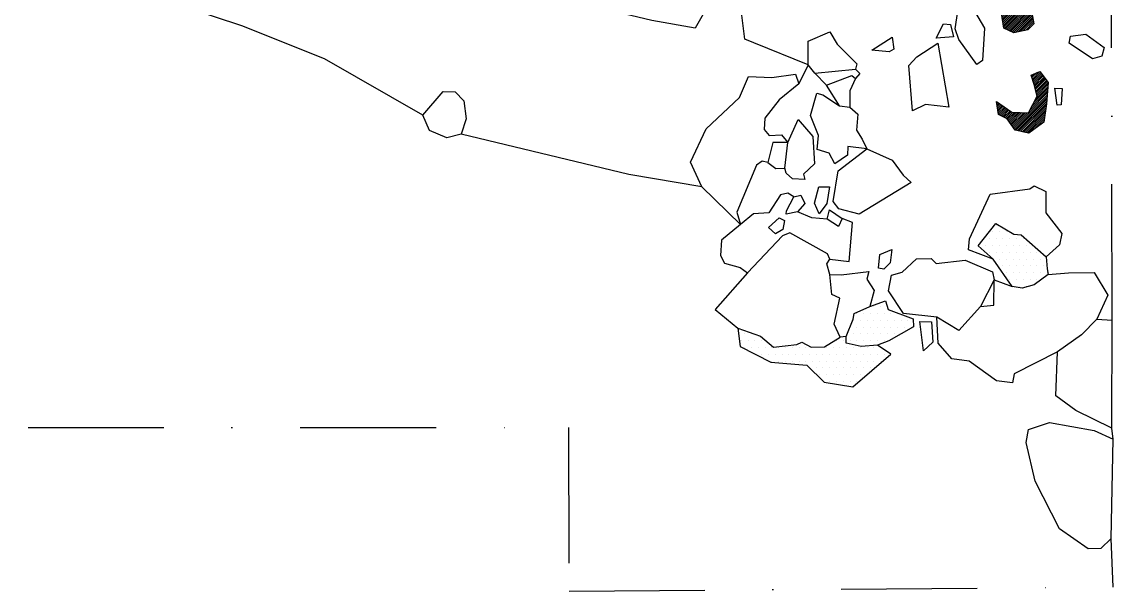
# Model space of a CAD drawing. Header units: metres. Extents: x -10 to 200, y -2090 to -1849.
# Drawn here: x -0.6 to 200.3, y -2089.8 to -1985.1 of the extents above; entities that cross this region are included whole.
import ezdxf

# ---------------------------------------------------------------- set-up
doc = ezdxf.new("R2010")
doc.units = ezdxf.units.M
doc.header["$LTSCALE"] = 25
doc.header["$MEASUREMENT"] = 0
doc.linetypes.add('STRICHPUNKTX2', pattern=[2, 1, -0.5, 0, -0.5])
doc.layers.get('0').update_dxf_attribs({"linetype": 'CONTINUOUS'})
for name, color, linetype in [('BEFUND', 1, 'CONTINUOUS'), ('GRABUNGSGRENZE', 3, 'STRICHPUNKTX2'), ('KNOCHEN', 2, 'CONTINUOUS'), ('KNOCHENSCHRAFF', 2, 'CONTINUOUS'), ('STEINE', 4, 'CONTINUOUS'), ('STEINESCHRAFF', 4, 'CONTINUOUS')]:
    doc.layers.add(name, color=color, linetype=linetype)

# ---------------------------------------------------------------- blocks, each defined once
blk = doc.blocks.new('*X4')
at = {"color": 0}
for p, q in [((180.32, -1940.29), (181.53, -1939.09)), ((180.4, -1940.56), (181.73, -1939.23)), ((180.48, -1940.84), (181.94, -1939.38)), ((180.56, -1941.11), (182.14, -1939.53)), ((180.64, -1941.39), (182.35, -1939.68)), ((180.65, -1939.61), (181.32, -1938.94)), ((180.72, -1941.66), (182.55, -1939.83)), ((180.8, -1941.93), (182.76, -1939.98)), ((180.88, -1942.21), (182.96, -1940.12)), ((180.96, -1942.48), (183.17, -1940.27)), ((181.04, -1942.75), (183.37, -1940.42)), ((181.12, -1943.03), (183.58, -1940.57)), ((181.2, -1943.3), (183.79, -1940.72)), ((181.28, -1943.58), (183.99, -1940.87)), ((181.39, -1943.82), (184.09, -1941.12)), ((181.63, -1943.93), (184.16, -1941.4)), ((181.88, -1944.04), (184.23, -1941.69)), ((182.12, -1944.15), (184.3, -1941.97)), ((195.83, -1941.4), (196.44, -1940.79)), ((195.84, -1941.75), (196.63, -1940.96)), ((195.9, -1940.98), (196.26, -1940.61)), ((195.96, -1940.56), (196.08, -1940.44)), ((195.98, -1941.96), (196.81, -1941.13)), ((196.12, -1942.17), (196.99, -1941.3)), ((196.26, -1942.39), (197.17, -1941.48)), ((196.4, -1942.6), (197.35, -1941.65)), ((196.54, -1942.81), (197.53, -1941.82)), ((196.68, -1943.03), (197.71, -1941.99)), ((196.82, -1943.24), (197.89, -1942.17)), ((157.18, -1952.12), (165.17, -1944.13)), ((159.79, -1945.27), (162.01, -1943.05)), ((159.9, -1945.51), (162.37, -1943.04)), ((160.02, -1945.75), (162.66, -1943.1)), ((160.09, -1948.86), (165.01, -1943.93)), ((160.13, -1945.99), (162.96, -1943.16)), ((160.24, -1946.23), (163.25, -1943.22)), ((160.29, -1948.3), (164.85, -1943.74)), ((160.33, -1944.38), (161.47, -1943.23)), ((160.36, -1946.47), (163.55, -1943.28)), ((160.47, -1946.71), (163.84, -1943.34)), ((160.49, -1947.75), (164.69, -1943.55)), ((160.59, -1946.94), (164.14, -1943.4)), ((160.69, -1947.2), (164.43, -1943.45)), ((182.37, -1944.26), (184.37, -1942.25)), ((182.61, -1944.36), (184.44, -1942.54)), ((182.86, -1944.47), (184.51, -1942.82)), ((183.11, -1944.58), (184.58, -1943.11)), ((183.35, -1944.69), (184.65, -1943.39)), ((183.6, -1944.79), (184.72, -1943.67)), ((183.84, -1944.9), (184.79, -1943.96)), ((196.96, -1943.45), (198.07, -1942.34)), ((197.1, -1943.66), (198.25, -1942.51)), ((197.24, -1943.88), (198.44, -1942.68)), ((197.38, -1944.09), (198.25, -1943.22)), ((197.52, -1944.3), (197.9, -1943.92)), ((157.16, -1952.49), (165.33, -1944.32)), ((157.26, -1952.75), (165.49, -1944.52)), ((157.48, -1952.88), (165.65, -1944.71)), ((157.71, -1953.01), (165.81, -1944.9)), ((157.93, -1953.14), (165.97, -1945.1)), ((158.15, -1953.27), (166.13, -1945.29)), ((158.37, -1953.4), (166.29, -1945.48)), ((158.6, -1953.53), (166.45, -1945.68)), ((158.82, -1953.66), (166.46, -1946.02)), ((184.09, -1945.01), (184.86, -1944.24)), ((184.33, -1945.12), (184.76, -1944.69)), ((187.51, -1946.19), (187.51, -1946.18)), ((159.09, -1953.75), (166.41, -1946.43)), ((159.35, -1953.84), (166.36, -1946.83)), ((159.61, -1953.93), (166.31, -1947.23)), ((159.87, -1954.02), (166.26, -1947.63)), ((186.57, -1948.18), (188.28, -1946.48)), ((186.59, -1947.81), (188.02, -1946.38)), ((186.75, -1948.35), (188.53, -1946.58)), ((186.94, -1948.53), (188.79, -1946.68)), ((187.05, -1947), (187.77, -1946.28)), ((187.12, -1948.7), (189.04, -1946.78)), ((187.3, -1948.87), (188.67, -1947.5)), ((157.2, -1951.74), (159.44, -1949.5)), ((157.22, -1951.37), (158.75, -1949.84)), ((160.14, -1954.11), (165.95, -1948.3)), ((160.4, -1954.2), (165.5, -1949.11)), ((160.66, -1954.3), (165.04, -1949.91)), ((157.24, -1951), (157.56, -1950.68)), ((160.92, -1954.39), (164.59, -1950.72)), ((161.19, -1954.48), (164.24, -1951.42)), ((161.45, -1954.57), (163.92, -1952.1)), ((161.73, -1954.64), (163.6, -1952.77)), ((162.21, -1954.51), (163.28, -1953.44)), ((162.69, -1954.39), (162.96, -1954.11)), ((174.6, -1974.65), (174.94, -1974.31)), ((173.79, -1976.17), (175.34, -1974.62)), ((173.81, -1975.8), (175.14, -1974.46)), ((174.03, -1976.28), (175.54, -1974.77)), ((174.28, -1976.39), (175.74, -1974.93)), ((174.52, -1976.5), (175.94, -1975.08)), ((174.77, -1976.6), (176.13, -1975.24)), ((175.01, -1976.71), (176.33, -1975.39)), ((175.26, -1976.82), (176.53, -1975.55)), ((175.5, -1976.93), (176.73, -1975.7)), ((175.75, -1977.04), (176.93, -1975.86)), ((175.99, -1977.15), (177.13, -1976.01)), ((176.24, -1977.26), (177.33, -1976.17)), ((177.88, -1981.98), (179.66, -1980.19)), ((177.91, -1982.31), (180.09, -1980.12)), ((177.93, -1982.63), (180.52, -1980.04)), ((177.96, -1982.96), (180.96, -1979.96)), ((177.99, -1983.29), (181.39, -1979.89)), ((178.12, -1983.51), (181.62, -1980.01)), ((178.47, -1983.51), (181.84, -1980.14)), ((178.83, -1983.5), (182.06, -1980.27)), ((179.54, -1983.5), (182.7, -1980.34)), ((179.76, -1983.64), (183.09, -1980.3)), ((179.81, -1983.94), (183.49, -1980.26)), ((179.86, -1984.24), (183.79, -1980.31)), ((177.85, -1981.65), (178.51, -1980.99)), ((179.18, -1983.5), (182.3, -1980.39)), ((179.91, -1984.55), (183.99, -1980.46)), ((179.96, -1984.85), (184.19, -1980.62)), ((180.01, -1985.15), (184.39, -1980.77)), ((180.06, -1985.46), (184.59, -1980.93)), ((180.11, -1985.76), (184.79, -1981.08)), ((180.16, -1986.06), (184.9, -1981.32)), ((180.25, -1986.32), (184.96, -1981.62)), ((180.5, -1986.43), (185.01, -1981.92)), ((180.74, -1986.54), (185.07, -1982.21)), ((180.99, -1986.65), (185.13, -1982.51)), ((181.23, -1986.75), (185.18, -1982.81)), ((181.48, -1986.86), (185.24, -1983.1)), ((181.73, -1986.97), (185.3, -1983.4)), ((181.97, -1987.08), (185.35, -1983.7)), ((182.36, -1987.04), (185.41, -1983.99)), ((182.81, -1986.95), (185.47, -1984.29)), ((183.25, -1986.86), (185.52, -1984.59)), ((183.69, -1986.77), (185.58, -1984.88)), ((184.14, -1986.68), (185.64, -1985.18)), ((185.42, -1995.65), (186.82, -1994.26)), ((185.26, -1995.1), (185.61, -1994.75)), ((185.34, -1995.37), (186.26, -1994.46)), ((185.51, -1995.92), (186.97, -1994.46)), ((185.59, -1996.19), (187.12, -1994.66)), ((185.67, -1996.46), (187.27, -1994.87)), ((185.75, -1996.74), (187.42, -1995.07)), ((185.82, -1997.02), (187.57, -1995.27)), ((185.89, -1997.3), (187.72, -1995.48)), ((185.97, -1997.58), (187.87, -1995.68)), ((186.04, -1997.86), (188.01, -1995.88)), ((186.12, -1998.14), (188.16, -1996.09)), ((186.19, -1998.42), (188.31, -1996.29)), ((184.94, -2001.43), (188.18, -1998.2)), ((185.31, -2000.71), (188.21, -1997.82)), ((185.69, -1999.98), (188.23, -1997.43)), ((186.06, -1999.26), (188.26, -1997.05)), ((186.26, -1998.7), (188.29, -1996.67)), ((178.82, -1999.78), (178.84, -1999.75)), ((178.87, -2000.08), (179.05, -1999.9)), ((178.91, -2000.39), (179.25, -2000.05)), ((178.96, -2000.7), (179.46, -2000.2)), ((179.01, -2001), (179.67, -2000.34)), ((182.05, -2004.68), (188.15, -1998.58)), ((182.2, -2004.89), (188.12, -1998.96)), ((182.39, -2005.04), (188.09, -1999.35)), ((182.68, -2005.11), (188.06, -1999.73)), ((182.96, -2005.18), (188.03, -2000.11)), ((179.05, -2001.31), (179.87, -2000.49)), ((179.1, -2001.62), (180.08, -2000.64)), ((179.15, -2001.92), (180.29, -2000.78)), ((179.26, -2002.17), (180.5, -2000.93)), ((179.49, -2002.28), (180.7, -2001.08)), ((179.73, -2002.4), (180.91, -2001.22)), ((179.97, -2002.52), (181.12, -2001.37)), ((180.2, -2002.64), (181.32, -2001.52)), ((180.44, -2002.75), (181.53, -2001.66)), ((180.68, -2002.87), (181.78, -2001.77)), ((180.87, -2003.03), (182.12, -2001.78)), ((181.02, -2003.23), (182.47, -2001.79)), ((181.17, -2003.44), (182.81, -2001.8)), ((181.31, -2003.65), (183.15, -2001.81)), ((181.46, -2003.85), (183.49, -2001.82)), ((181.61, -2004.06), (183.84, -2001.83)), ((181.76, -2004.27), (184.18, -2001.84)), ((181.9, -2004.47), (184.52, -2001.85)), ((183.25, -2005.25), (187.97, -2000.52)), ((183.53, -2005.32), (187.91, -2000.93)), ((183.82, -2005.39), (187.85, -2001.35)), ((184.1, -2005.46), (187.79, -2001.76)), ((184.39, -2005.52), (187.73, -2002.18)), ((184.67, -2005.59), (187.67, -2002.59)), ((185.61, -2005.01), (187.61, -2003.01)), ((187, -2003.97), (187.55, -2003.42))]:
    blk.add_line(p, q, dxfattribs=at)
blk = doc.blocks.new('*X35')
at = {"color": 0}
for p, q in [((178.75, -2022.5), (178.75, -2022.5)), ((178.125, -2023.75), (178.125, -2023.75)), ((179.375, -2023.75), (179.375, -2023.75)), ((180.625, -2023.75), (180.625, -2023.75)), ((175.625, -2026.25), (175.625, -2026.25)), ((176.875, -2026.25), (176.875, -2026.25)), ((177.5, -2025), (177.5, -2025)), ((178.125, -2026.25), (178.125, -2026.25)), ((178.75, -2025), (178.75, -2025)), ((179.375, -2026.25), (179.375, -2026.25)), ((180, -2025), (180, -2025)), ((180.625, -2026.25), (180.625, -2026.25)), ((181.25, -2025), (181.25, -2025)), ((181.875, -2026.25), (181.875, -2026.25)), ((182.5, -2025), (182.5, -2025)), ((183.125, -2026.25), (183.125, -2026.25)), ((183.75, -2025), (183.75, -2025)), ((184.375, -2026.25), (184.375, -2026.25)), ((177.5, -2027.5), (177.5, -2027.5)), ((178.75, -2027.5), (178.75, -2027.5)), ((180, -2027.5), (180, -2027.5)), ((181.25, -2027.5), (181.25, -2027.5)), ((182.5, -2027.5), (182.5, -2027.5)), ((183.75, -2027.5), (183.75, -2027.5)), ((185, -2027.5), (185, -2027.5)), ((186.25, -2027.5), (186.25, -2027.5)), ((179.375, -2028.75), (179.375, -2028.75)), ((180, -2030), (180, -2030)), ((180.625, -2028.75), (180.625, -2028.75)), ((181.25, -2030), (181.25, -2030)), ((181.875, -2028.75), (181.875, -2028.75)), ((182.5, -2030), (182.5, -2030)), ((183.125, -2028.75), (183.125, -2028.75)), ((183.75, -2030), (183.75, -2030)), ((184.375, -2028.75), (184.375, -2028.75)), ((185, -2030), (185, -2030)), ((185.625, -2028.75), (185.625, -2028.75)), ((186.25, -2030), (186.25, -2030)), ((186.875, -2028.75), (186.875, -2028.75)), ((187.5, -2030), (187.5, -2030)), ((180.625, -2031.25), (180.625, -2031.25)), ((181.25, -2032.5), (181.25, -2032.5)), ((181.875, -2031.25), (181.875, -2031.25)), ((182.5, -2032.5), (182.5, -2032.5)), ((183.125, -2031.25), (183.125, -2031.25)), ((183.75, -2032.5), (183.75, -2032.5)), ((184.375, -2031.25), (184.375, -2031.25)), ((185, -2032.5), (185, -2032.5)), ((185.625, -2031.25), (185.625, -2031.25)), ((186.25, -2032.5), (186.25, -2032.5)), ((186.875, -2031.25), (186.875, -2031.25)), ((188.125, -2031.25), (188.125, -2031.25)), ((181.875, -2033.75), (181.875, -2033.75)), ((183.125, -2033.75), (183.125, -2033.75)), ((184.375, -2033.75), (184.375, -2033.75)), ((156.25, -2037.5), (156.25, -2037.5)), ((157.5, -2037.5), (157.5, -2037.5)), ((152.5, -2040), (152.5, -2040)), ((153.125, -2038.75), (153.125, -2038.75)), ((153.75, -2040), (153.75, -2040)), ((154.375, -2038.75), (154.375, -2038.75)), ((155, -2040), (155, -2040)), ((155.625, -2038.75), (155.625, -2038.75)), ((156.25, -2040), (156.25, -2040)), ((156.875, -2038.75), (156.875, -2038.75)), ((157.5, -2040), (157.5, -2040)), ((158.125, -2038.75), (158.125, -2038.75)), ((158.75, -2040), (158.75, -2040)), ((159.375, -2038.75), (159.375, -2038.75)), ((160, -2040), (160, -2040)), ((160.625, -2038.75), (160.625, -2038.75)), ((161.25, -2040), (161.25, -2040)), ((162.5, -2040), (162.5, -2040)), ((132.5, -2042.5), (132.5, -2042.5)), ((133.75, -2042.5), (133.75, -2042.5)), ((151.875, -2041.25), (151.875, -2041.25)), ((152.5, -2042.5), (152.5, -2042.5)), ((153.125, -2041.25), (153.125, -2041.25)), ((153.75, -2042.5), (153.75, -2042.5)), ((154.375, -2041.25), (154.375, -2041.25)), ((155, -2042.5), (155, -2042.5)), ((155.625, -2041.25), (155.625, -2041.25)), ((156.25, -2042.5), (156.25, -2042.5)), ((156.875, -2041.25), (156.875, -2041.25)), ((157.5, -2042.5), (157.5, -2042.5)), ((158.125, -2041.25), (158.125, -2041.25)), ((158.75, -2042.5), (158.75, -2042.5)), ((159.375, -2041.25), (159.375, -2041.25)), ((160, -2042.5), (160, -2042.5)), ((160.625, -2041.25), (160.625, -2041.25)), ((161.875, -2041.25), (161.875, -2041.25)), ((163.125, -2041.25), (163.125, -2041.25)), ((131.875, -2043.75), (131.875, -2043.75)), ((133.125, -2043.75), (133.125, -2043.75)), ((134.375, -2043.75), (134.375, -2043.75)), ((135.625, -2043.75), (135.625, -2043.75)), ((149.375, -2043.75), (149.375, -2043.75)), ((150.625, -2043.75), (150.625, -2043.75)), ((151.875, -2043.75), (151.875, -2043.75)), ((153.125, -2043.75), (153.125, -2043.75)), ((154.375, -2043.75), (154.375, -2043.75)), ((155.625, -2043.75), (155.625, -2043.75)), ((156.875, -2043.75), (156.875, -2043.75)), ((158.125, -2043.75), (158.125, -2043.75)), ((132.5, -2045), (132.5, -2045)), ((133.75, -2045), (133.75, -2045)), ((135, -2045), (135, -2045)), ((135.625, -2046.25), (135.625, -2046.25)), ((136.25, -2045), (136.25, -2045)), ((136.875, -2046.25), (136.875, -2046.25)), ((137.5, -2045), (137.5, -2045)), ((138.125, -2046.25), (138.125, -2046.25)), ((138.75, -2045), (138.75, -2045)), ((139.375, -2046.25), (139.375, -2046.25)), ((140, -2045), (140, -2045)), ((140.625, -2046.25), (140.625, -2046.25)), ((141.25, -2045), (141.25, -2045)), ((141.875, -2046.25), (141.875, -2046.25)), ((142.5, -2045), (142.5, -2045)), ((143.125, -2046.25), (143.125, -2046.25)), ((143.75, -2045), (143.75, -2045)), ((144.375, -2046.25), (144.375, -2046.25)), ((145, -2045), (145, -2045)), ((145.625, -2046.25), (145.625, -2046.25)), ((146.25, -2045), (146.25, -2045)), ((146.875, -2046.25), (146.875, -2046.25)), ((147.5, -2045), (147.5, -2045)), ((148.125, -2046.25), (148.125, -2046.25)), ((148.75, -2045), (148.75, -2045)), ((149.375, -2046.25), (149.375, -2046.25)), ((150, -2045), (150, -2045)), ((150.625, -2046.25), (150.625, -2046.25)), ((151.25, -2045), (151.25, -2045)), ((151.875, -2046.25), (151.875, -2046.25)), ((152.5, -2045), (152.5, -2045)), ((153.125, -2046.25), (153.125, -2046.25)), ((153.75, -2045), (153.75, -2045)), ((154.375, -2046.25), (154.375, -2046.25)), ((155, -2045), (155, -2045)), ((155.625, -2046.25), (155.625, -2046.25)), ((156.25, -2045), (156.25, -2045)), ((156.875, -2046.25), (156.875, -2046.25)), ((157.5, -2045), (157.5, -2045)), ((158.125, -2046.25), (158.125, -2046.25)), ((137.5, -2047.5), (137.5, -2047.5)), ((138.75, -2047.5), (138.75, -2047.5)), ((140, -2047.5), (140, -2047.5)), ((141.25, -2047.5), (141.25, -2047.5)), ((142.5, -2047.5), (142.5, -2047.5)), ((143.75, -2047.5), (143.75, -2047.5)), ((145, -2047.5), (145, -2047.5)), ((146.25, -2047.5), (146.25, -2047.5)), ((147.5, -2047.5), (147.5, -2047.5)), ((148.75, -2047.5), (148.75, -2047.5)), ((150, -2047.5), (150, -2047.5)), ((151.25, -2047.5), (151.25, -2047.5)), ((152.5, -2047.5), (152.5, -2047.5)), ((153.75, -2047.5), (153.75, -2047.5)), ((155, -2047.5), (155, -2047.5)), ((156.25, -2047.5), (156.25, -2047.5)), ((157.5, -2047.5), (157.5, -2047.5)), ((145.625, -2048.75), (145.625, -2048.75)), ((146.25, -2050), (146.25, -2050)), ((146.875, -2048.75), (146.875, -2048.75)), ((147.5, -2050), (147.5, -2050)), ((148.125, -2048.75), (148.125, -2048.75)), ((148.75, -2050), (148.75, -2050)), ((149.375, -2048.75), (149.375, -2048.75)), ((150, -2050), (150, -2050)), ((150.625, -2048.75), (150.625, -2048.75)), ((151.25, -2050), (151.25, -2050)), ((151.875, -2048.75), (151.875, -2048.75)), ((152.5, -2050), (152.5, -2050)), ((153.125, -2048.75), (153.125, -2048.75)), ((153.75, -2050), (153.75, -2050)), ((154.375, -2048.75), (154.375, -2048.75)), ((155.625, -2048.75), (155.625, -2048.75)), ((148.125, -2051.25), (148.125, -2051.25)), ((149.375, -2051.25), (149.375, -2051.25)), ((150.625, -2051.25), (150.625, -2051.25)), ((151.875, -2051.25), (151.875, -2051.25)), ((153.125, -2051.25), (153.125, -2051.25))]:
    blk.add_line(p, q, dxfattribs=at)

msp = doc.modelspace()

# ---------------------------------------------------------------- linework, layer by layer
at = {"layer": 'BEFUND'}
for points in [[(73.24, -2002.29), (55.14, -1991.91), (39.96, -1985.85), (25.19, -1980.96), (9.03, -1970.27), (3.17, -1968.4), (-0.55, -1966.12)], [(144.19, -1993.02), (134.16, -1988.98), (132.48, -1988.32), (131.9, -1983.39), (129.1, -1981.56), (125.59, -1982.44), (123.36, -1986.31), (115.37, -1984.86), (99.12, -1980.94), (84, -1975.34), (67.9, -1968.41)], [(73.24, -2002.29), (76.99, -1997.95), (79.18, -1998), (80.81, -1999.67), (81.23, -2002.98), (80.32, -2005.78), (77.68, -2006.45), (74.47, -2005.08), (73.24, -2002.29)], [(124.57, -2015.47), (111.18, -2013.17), (80.32, -2005.78)]]:
    msp.add_lwpolyline(points, dxfattribs=at)
at = {"layer": 'GRABUNGSGRENZE'}
msp.add_lwpolyline([(0.59, -2059.7), (100.07, -2059.71), (100.16, -2089.83), (200.3, -2089.08), (199.91, -2080.12), (200.27, -2061.85), (200.06, -2059.87), (200.1, -2039.97), (199.7, -1850.73)], dxfattribs=at)
at = {"layer": 'KNOCHEN'}
for points in [[(179.73, -1983.5), (178, -1983.51), (177.85, -1981.57), (179.37, -1980.25), (181.4, -1979.88), (182.27, -1980.39), (183.69, -1980.23), (184.87, -1981.15), (185.69, -1985.47), (184.58, -1986.59), (182.03, -1987.11), (180.2, -1986.3), (179.73, -1983.5)], [(178.81, -1999.74), (181.67, -2001.76), (184.72, -2001.86), (186.29, -1998.8), (185.73, -1996.66), (185.21, -1994.93), (186.79, -1994.22), (188.32, -1996.3), (188.03, -2000.17), (187.53, -2003.58), (184.79, -2005.62), (182.29, -2005.02), (180.81, -2002.94), (179.18, -2002.13), (178.81, -1999.74)]]:
    msp.add_lwpolyline(points, dxfattribs=at)
at = {"layer": 'STEINE'}
for points in [[(171.99, -1981.13), (173.36, -1980.72), (176.59, -1986.31), (176.25, -1992.21), (175.23, -1992.98), (171.91, -1988.36), (171.24, -1986.38), (171.99, -1981.13)], [(167.74, -1988.12), (169.1, -1985.47), (170.33, -1985.62), (170.89, -1987.85), (167.74, -1988.12)], [(149.91, -2000.58), (147.51, -1996.78), (145.37, -1994.54), (144.19, -1993.02), (144.18, -1988.69), (148.14, -1986.95), (149.53, -1989.24), (153.1, -1992.84), (152.9, -1993.81), (153.66, -1994.62)], [(155.89, -1990.34), (159.65, -1987.94), (159.96, -1990.12), (159.1, -1990.64), (155.89, -1990.34)], [(192.17, -1989.06), (192.47, -1987.74), (195.27, -1987.37), (198.63, -1989.81), (198.18, -1991.44), (196.5, -1991.9), (192.17, -1989.06)], [(163.35, -2001.46), (162.72, -1993.17), (164.19, -1991.54), (168.05, -1989.03), (170.07, -2000.78), (165.74, -2000.33), (163.35, -2001.46)], [(144.19, -1993.02), (142.47, -1996.49), (138.82, -1999.45), (136.18, -2002.81), (136.04, -2004.9), (137.01, -2006.02), (139.24, -2005.91), (140.42, -2007.33)], [(145.37, -1994.54), (152.9, -1993.81)], [(131.71, -2022.37), (124.57, -2015.47), (122.52, -2010.94), (125.4, -2004.78), (131.54, -1999.01), (133.16, -1995.19), (137.48, -1995.33), (141.86, -1994.76), (142.47, -1996.49)], [(147.51, -1996.78), (152.19, -1994.98), (152.9, -1995.54)], [(153.66, -1994.62), (152.9, -1995.54), (151.84, -1997.83), (151.85, -2000.78)], [(149.08, -2011.22), (148.06, -2009.29), (145.82, -2008.59), (146.06, -2006.04), (144.58, -2002.33), (145.79, -1998.26), (146.86, -1998.56), (149.91, -2000.58), (151.85, -2000.78), (153.33, -2002.1), (153.03, -2005.05), (154.11, -2006.68), (154.98, -2008.46), (151.46, -2008.06), (151.42, -2009.64), (149.08, -2011.22)], [(189.96, -2000.42), (189.54, -1997.31), (190.92, -1997.36), (190.72, -2000.36), (189.96, -2000.42)], [(143.54, -2014.09), (141.3, -2013.99), (140.13, -2012.98), (139.87, -2012.06), (140.42, -2007.33), (142.34, -2003.05), (145.05, -2006.2), (145.32, -2011.23), (143.29, -2013.12), (143.54, -2014.09)], [(140.42, -2007.33), (137.67, -2007.29), (136.72, -2011), (138.19, -2012.12), (139.87, -2012.06)], [(163.14, -2014.64), (153.54, -2020.47), (149.82, -2019.51), (148.75, -2018.19), (149.7, -2012.49), (154.98, -2008.46), (159.61, -2010.58), (161.66, -2013.32), (163.14, -2014.64)], [(136.72, -2011), (135.7, -2010.75), (134.63, -2011.47), (131.04, -2020.13), (131.71, -2022.37)], [(146.16, -2020.44), (145.34, -2018.46), (146.14, -2015.45), (148.08, -2015.45), (147.63, -2018.5), (146.16, -2020.44)], [(178.24, -2028.74), (173.65, -2027.08), (173.85, -2025.04), (177.69, -2016.79), (184.97, -2015.85), (185.78, -2015.29), (187.92, -2016.3), (187.93, -2020.22), (190.84, -2024.07), (190.39, -2026.11), (187.96, -2028.31)], [(141.52, -2017.3), (140.4, -2016.64), (139.07, -2016.95), (136.9, -2020.26), (134.1, -2020.43), (131.71, -2022.37), (128.21, -2025.28), (128.06, -2028.08), (128.78, -2029.5), (131.68, -2030.3), (133.01, -2031.27)], [(140.15, -2019.85), (141.52, -2017.3), (142.84, -2016.99), (143.56, -2018.52), (142.19, -2020.05), (140.1, -2020.51), (140.15, -2019.85)], [(147.69, -2021.4), (144.84, -2021.16), (142.19, -2020.05)], [(147.69, -2021.4), (148.09, -2019.67), (150.43, -2021.29), (149.73, -2022.77), (147.69, -2021.4)], [(138.13, -2024.13), (136.85, -2022.96), (138.83, -2021.18), (139.8, -2021.68), (139.5, -2023.31), (138.13, -2024.13)], [(148.17, -2028.78), (151.68, -2029.18), (152.32, -2022), (150.43, -2021.29)], [(178.24, -2028.74), (175.48, -2026.31), (178.68, -2022.23), (182.04, -2024.2), (183.37, -2024.3), (187.96, -2028.31), (188.12, -2030.55), (188.32, -2031.61), (185.73, -2033.5), (183.55, -2034.12), (181.71, -2033.77), (178.24, -2028.74)], [(133.01, -2031.27), (127.03, -2038.05), (131.21, -2041.45), (135.38, -2042.91), (137.78, -2044.94), (142.06, -2044.47), (142.97, -2044.01), (144.7, -2044.97), (147.2, -2044.91), (150.04, -2043.12), (148.96, -2040.74), (149.97, -2035.95), (148.54, -2035.24), (148.17, -2031.58), (147.61, -2029.6), (148.17, -2028.78), (147.71, -2027.81), (140.82, -2023.92), (139.45, -2024.48), (133.01, -2031.27)], [(158.09, -2030.63), (157.08, -2030.43), (157.37, -2027.94), (159.56, -2026.97), (159.26, -2029.46), (158.09, -2030.63)], [(167.84, -2039.41), (161.68, -2038.76), (158.92, -2034.6), (159.52, -2031.7), (161.45, -2031.13), (164.09, -2028.73), (166.79, -2028.62), (167.71, -2029.59), (173.05, -2028.96), (178.09, -2031.08), (178.4, -2032.56), (175.87, -2037.45), (171.92, -2041.89), (167.84, -2039.41)], [(148.17, -2031.58), (150.26, -2031.67), (155.3, -2031.05), (154.94, -2032.42), (156.32, -2034.51), (155.52, -2037.46)], [(175.87, -2037.45), (178.31, -2037.24), (178.4, -2032.56)], [(178.4, -2032.56), (181.71, -2033.77)], [(188.32, -2031.61), (192.09, -2031.3), (196.82, -2031.23), (199.33, -2035.4)], [(156.91, -2044.58), (153.91, -2044.84), (151.16, -2044.19), (151.16, -2042.97), (152.42, -2039.81), (152.62, -2038.74), (155.52, -2037.46), (158.42, -2036.43), (158.88, -2038.01), (163.51, -2039.73), (163.52, -2041.2), (159, -2043.76), (156.91, -2044.58)], [(199.33, -2035.4), (197.3, -2039.78), (194.46, -2042.69), (190.04, -2045.81), (182.07, -2049.85), (181.77, -2051.53), (178.81, -2051.13), (173.77, -2047.53), (170.61, -2047.13), (168.11, -2044.24), (167.84, -2039.41)], [(165.41, -2045.62), (164.74, -2040.23), (166.87, -2040.28), (167.09, -2044.04), (165.41, -2045.62)], [(197.3, -2039.78), (200.1, -2039.97)], [(131.21, -2041.45), (131.68, -2044.81), (137.28, -2047.69), (143.9, -2048.28), (147.11, -2051.38), (152.36, -2052.23), (159.36, -2046.25), (156.91, -2044.58)], [(151.16, -2042.97), (150.04, -2043.12)], [(200.06, -2059.87), (193.43, -2056.58), (193.43, -2056.58), (189.76, -2053.9), (190.04, -2045.81)], [(199.91, -2080.12), (198.04, -2081.96), (195.7, -2082.07), (190.45, -2078.37), (185.94, -2069.63), (184.29, -2062.51), (184.74, -2060.12), (188.56, -2058.79), (196.8, -2060.29), (200.27, -2061.85)]]:
    msp.add_lwpolyline(points, dxfattribs=at)

# ---------------------------------------------------------------- block references
at = {"layer": 'KNOCHENSCHRAFF'}
msp.add_blockref('*X4', (0, 0), dxfattribs=at)
at = {"layer": 'STEINESCHRAFF'}
msp.add_blockref('*X35', (0, 0), dxfattribs=at)

doc.saveas('drawing.dxf')
